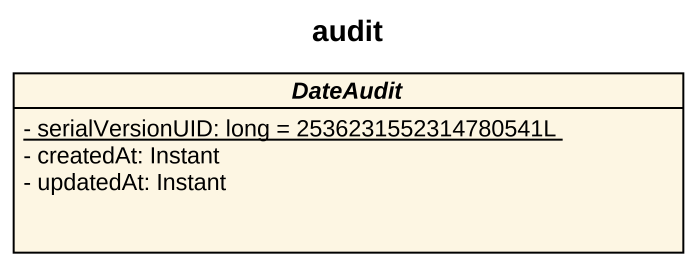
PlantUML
@startuml
title audit
hide circle
hide empty members
skinparam classAttributeIconSize 0
abstract class DateAudit {
  {static} - serialVersionUID: long = 2536231552314780541L
  - createdAt: Instant
  - updatedAt: Instant
}
@enduml
